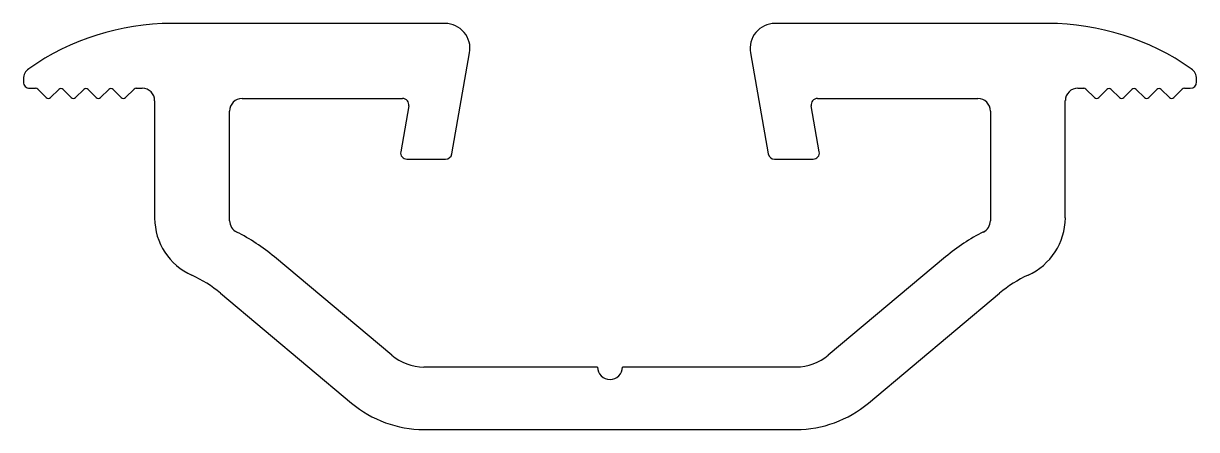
# Model space of a CAD drawing. Extents: x 687.9 to 781.7, y 574.1 to 606.6.
import ezdxf

# ---------------------------------------------------------------- set-up
doc = ezdxf.new("R2010")
doc.units = 0
doc.layers.get('0').update_dxf_attribs({"linetype": 'CONTINUOUS'})

msp = doc.modelspace()

# ---------------------------------------------------------------- linework, layer by layer
for p, q in [((721.598, 606.599, -1363.336), (699.725, 606.599, -1363.336)), ((769.843, 606.599, -1363.336), (748.012, 606.599, -1363.336)), ((722.141, 596.164, -1363.336), (723.567, 604.251, -1363.336)), ((746.042, 604.251, -1363.336), (747.468, 596.164, -1363.336)), ((687.866, 602.161, -1363.336), (687.866, 601.921, -1363.336)), ((781.743, 601.92, -1363.336), (781.743, 602.161, -1363.336)), ((688.366, 601.422, -1363.336), (688.836, 601.422, -1363.336)), ((689.013, 601.349, -1363.336), (689.69, 600.672, -1363.336)), ((690.043, 600.672, -1363.336), (690.69, 601.318, -1363.336)), ((691.043, 601.318, -1363.336), (691.69, 600.672, -1363.336)), ((692.043, 600.672, -1363.336), (692.69, 601.318, -1363.336)), ((693.043, 601.318, -1363.336), (693.69, 600.672, -1363.336)), ((694.043, 600.672, -1363.336), (694.69, 601.318, -1363.336)), ((695.043, 601.318, -1363.336), (695.69, 600.672, -1363.336)), ((696.043, 600.672, -1363.336), (696.72, 601.349, -1363.336)), ((696.897, 601.422, -1363.336), (697.366, 601.422, -1363.336)), ((772.243, 601.422, -1363.336), (772.713, 601.422, -1363.336)), ((772.89, 601.349, -1363.336), (773.566, 600.672, -1363.336)), ((773.92, 600.672, -1363.336), (774.566, 601.318, -1363.336)), ((774.92, 601.318, -1363.336), (775.566, 600.672, -1363.336)), ((775.92, 600.672, -1363.336), (776.566, 601.318, -1363.336)), ((776.92, 601.318, -1363.336), (777.566, 600.672, -1363.336)), ((777.92, 600.672, -1363.336), (778.566, 601.318, -1363.336)), ((778.92, 601.318, -1363.336), (779.566, 600.672, -1363.336)), ((779.92, 600.672, -1363.336), (780.597, 601.349, -1363.336)), ((780.773, 601.422, -1363.336), (781.243, 601.422, -1363.336)), ((698.366, 600.422, -1363.336), (698.366, 591.033, -1363.336)), ((705.366, 600.599, -1363.336), (718.209, 600.599, -1363.336)), ((718.701, 600.012, -1363.336), (718.053, 596.337, -1363.336)), ((751.556, 596.337, -1363.336), (750.908, 600.012, -1363.336)), ((751.401, 600.599, -1363.336), (764.243, 600.599, -1363.336)), ((771.243, 591.043, -1363.336), (771.243, 600.432, -1363.336)), ((704.366, 590.819, -1363.336), (704.366, 599.599, -1363.336)), ((765.243, 599.599, -1363.336), (765.243, 590.819, -1363.336)), ((718.546, 595.751, -1363.336), (721.649, 595.751, -1363.336)), ((747.961, 595.751, -1363.336), (751.064, 595.751, -1363.336)), ((717.34, 580.064, -1363.336), (707.946, 587.935, -1363.336)), ((761.664, 587.935, -1363.336), (752.269, 580.064, -1363.336)), ((703.642, 585.019, -1363.336), (714.124, 576.236, -1363.336)), ((755.486, 576.235, -1363.336), (765.967, 585.019, -1363.336)), ((733.805, 579.125, -1363.336), (719.908, 579.125, -1363.336)), ((749.701, 579.125, -1363.336), (735.805, 579.125, -1363.336)), ((735.805, 579.125, -1363.336), (735.805, 579.125, -1363.336)), ((719.908, 574.125, -1363.336), (749.701, 574.125, -1363.336))]:
    msp.add_line(p, q)
for centre, radius, start, end in [((699.725, 586.73, -1363.336), 19.869, 90.0001, 125.12572), ((721.598, 604.599, -1363.336), 2, 350.0001, 90), ((748.012, 604.599, -1363.336), 2, 90.00009, 189.99945), ((769.843, 586.599, -1363.336), 20, 54.99299, 90), ((688.87, 602.159, -1363.336), 1.004, 125.12572, 179.88134), ((780.743, 602.161, -1363.336), 1, 359.99995, 54.99305), ((688.366, 601.921, -1363.336), 0.5, 179.99941, 270.04626), ((781.243, 601.922, -1363.336), 0.5, 270, 359.80659), ((688.836, 601.172, -1363.336), 0.25, 45, 90), ((690.866, 601.142, -1363.336), 0.25, 45, 135), ((692.866, 601.142, -1363.336), 0.25, 45, 135), ((694.866, 601.142, -1363.336), 0.25, 45, 135), ((696.897, 601.172, -1363.336), 0.25, 90, 135), ((697.366, 600.422, -1363.336), 1, 0, 90), ((772.234, 600.432, -1363.336), 0.99, 89.44829, 179.99965), ((772.713, 601.172, -1363.336), 0.25, 45, 90), ((774.743, 601.142, -1363.336), 0.25, 45, 135), ((776.743, 601.142, -1363.336), 0.25, 45, 135), ((778.743, 601.142, -1363.336), 0.25, 45, 135), ((780.773, 601.172, -1363.336), 0.25, 90, 135), ((689.866, 600.849, -1363.336), 0.25, 225, 315), ((691.866, 600.849, -1363.336), 0.25, 225, 315), ((693.866, 600.849, -1363.336), 0.25, 225, 315), ((695.866, 600.849, -1363.336), 0.25, 225, 315), ((705.366, 599.599, -1363.336), 1, 90.0007, 179.9995), ((718.209, 600.099, -1363.336), 0.5, 350.0001, 90.0001), ((751.401, 600.099, -1363.336), 0.5, 89.99977, 189.99977), ((764.243, 599.599, -1363.336), 1, 360, 89.99977), ((773.743, 600.849, -1363.336), 0.25, 225, 315), ((775.743, 600.849, -1363.336), 0.25, 225, 315), ((777.743, 600.849, -1363.336), 0.25, 225, 315), ((779.743, 600.849, -1363.336), 0.25, 225, 315), ((718.546, 596.251, -1363.336), 0.5, 170.0001, 270), ((721.649, 596.251, -1363.336), 0.5, 270.0001, 350.0001), ((747.961, 596.251, -1363.336), 0.5, 189.99977, 269.99977), ((751.064, 596.251, -1363.336), 0.5, 269.99977, 9.99977), ((703.366, 591.033, -1363.336), 5, 179.99992, 246.1116), ((705.38, 590.828, -1363.336), 1.014, 180.47772, 243.28848), ((764.243, 590.819, -1363.336), 1, 296.23318, 0.00037), ((766.152, 591.102, -1363.336), 5.092, 294.55799, 359.32946), ((697.877, 575.918, -1363.336), 15.677, 50.04128, 63.28848), ((771.151, 576.802, -1363.336), 14.627, 116.23318, 130.4368), ((697.485, 577.754, -1363.336), 9.523, 49.71718, 66.1116), ((772.486, 577.24, -1363.336), 10.15, 114.55799, 129.96279), ((719.908, 583.107, -1363.336), 3.982, 229.84731, 269.99994), ((749.688, 583.145, -1363.336), 4.019, 270.1939, 309.95859), ((734.805, 579.125, -1363.336), 1, 180.00007, 359.99986), ((719.928, 583.161, -1363.336), 9.036, 230.03731, 269.87476), ((749.701, 583.107, -1363.336), 8.982, 269.99994, 310.08787)]:
    msp.add_arc(centre, radius, start, end)

doc.saveas('drawing.dxf')
